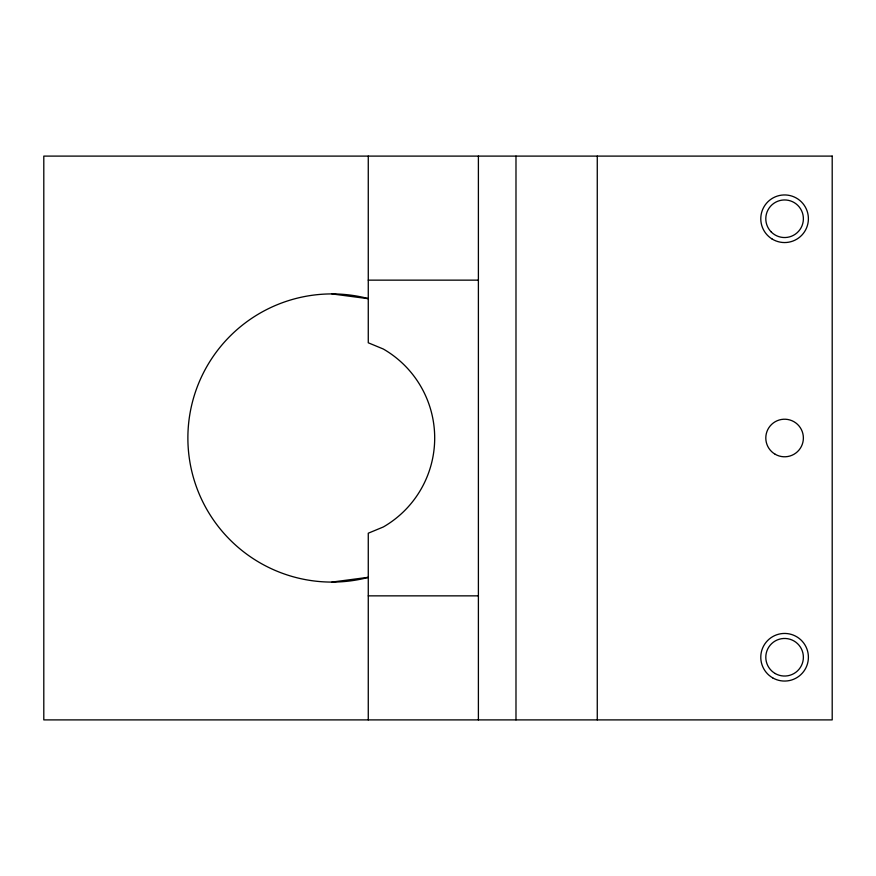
<?xml version="1.0" encoding="UTF-8"?>
<svg xmlns="http://www.w3.org/2000/svg" width="876" height="876" viewBox="0 0 876 876"><rect width="100%" height="100%" fill="white"/><g stroke="black" fill="none" stroke-linecap="round" stroke-linejoin="round"><path stroke-width="1.31" d="M331.96 582.08L368.27 577.295M368.27 280.145L478.395 280.145M368.27 595.855L478.395 595.855M331.96 293.92L368.27 298.705M597.268 156.103L597.268 719.897M515.986 156.103L515.986 719.897M478.395 156.103L478.395 719.897M368.27 156.103L368.27 342.79L383.327 349.031A102.733 102.733 0 0 1 383.327 526.969L368.27 533.21L368.27 719.897M367.964 577.514A144.08 144.08 0 0 1 187.88 438A144.08 144.08 0 0 1 367.964 298.486M832.2 156.103L43.8 156.103L43.8 719.897L832.2 719.897L832.2 156.103M771.307 232.041A18.79 18.79 0 0 0 802.745 223.61A18.79 18.79 0 0 0 779.728 200.593A18.79 18.79 0 0 0 771.307 232.041M775.194 673.524A18.79 18.79 0 0 0 803.38 657.252A18.79 18.79 0 0 0 775.194 640.98A18.79 18.79 0 0 0 775.194 673.524M772.687 677.871A23.805 23.805 0 0 0 808.395 657.252A23.805 23.805 0 0 0 772.687 636.633A23.805 23.805 0 0 0 772.687 677.871M772.085 239.006A23.805 23.805 0 0 0 808.384 219.449A23.805 23.805 0 0 0 773.3 197.79A23.805 23.805 0 0 0 772.085 239.006M775.194 454.272A18.79 18.79 0 0 0 803.38 438A18.79 18.79 0 0 0 775.194 421.728A18.79 18.79 0 0 0 775.194 454.272"/></g></svg>
